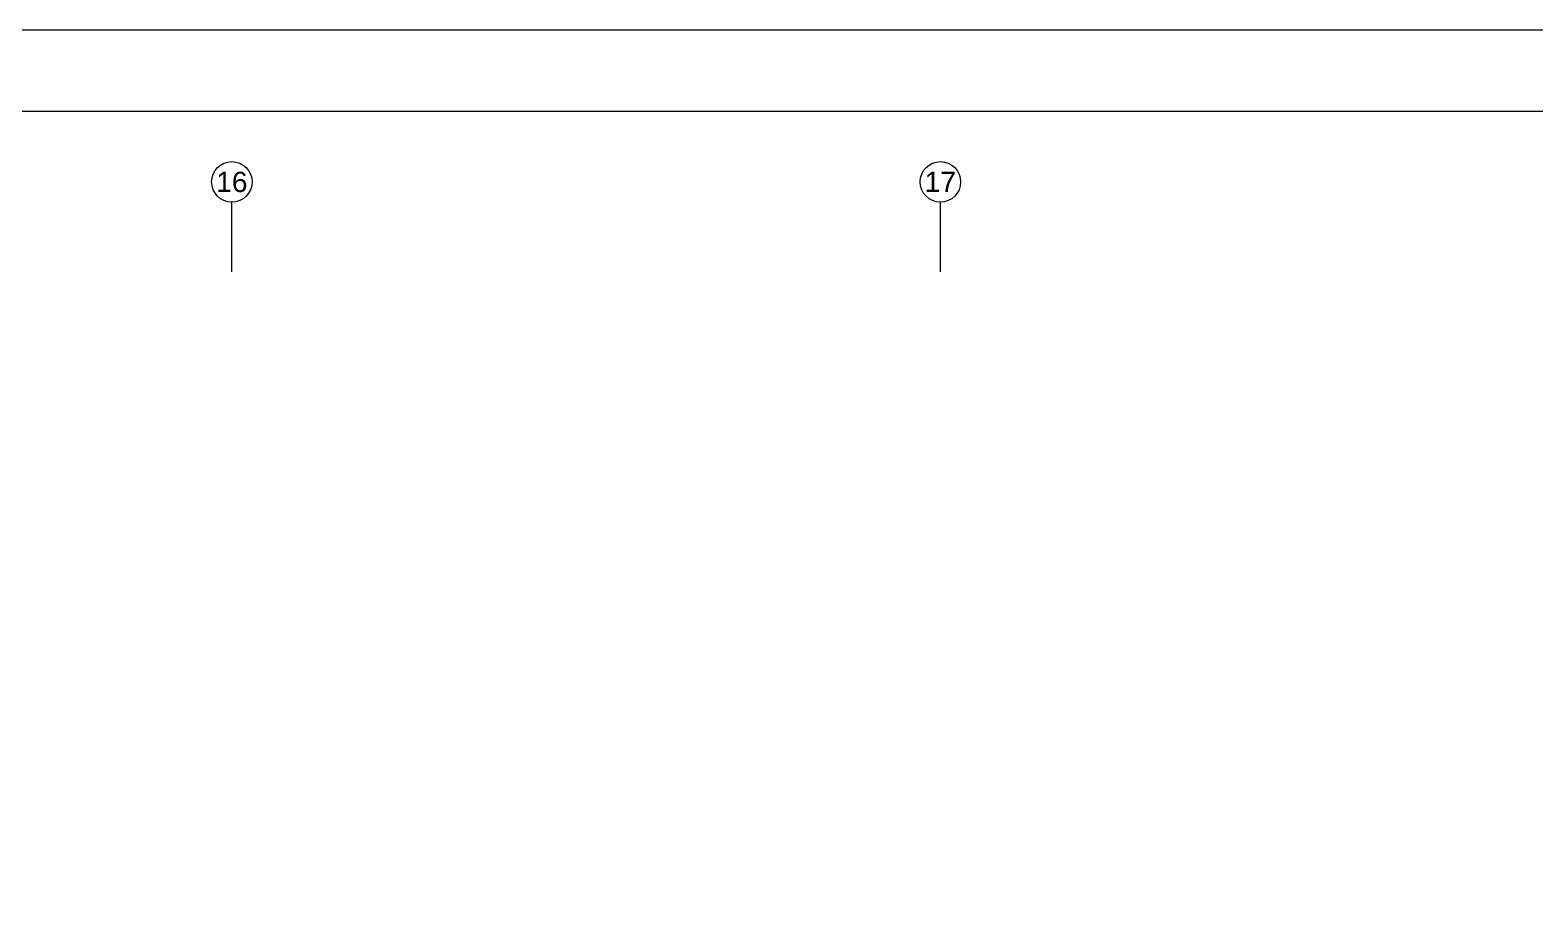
# Model space of a CAD drawing. Extents: x -1457 to 23780, y -2071 to 4205.
# Drawn here: x 2423 to 3910, y 3339 to 4205 of the extents above; entities that cross this region are included whole.
import ezdxf
from ezdxf.enums import TextEntityAlignment as Align

# ---------------------------------------------------------------- set-up
doc = ezdxf.new("R2010")
doc.units = 0
doc.header["$MEASUREMENT"] = 0
doc.layers.get('0').update_dxf_attribs({"color": 9, "lineweight": 9})
doc.layers.add('40A', color=9, linetype='Continuous', lineweight=9)
doc.layers.add('M-TEFRIS2-015', color=129, linetype='Continuous', lineweight=9)
doc.styles.add('Arial', font='arial.ttf', dxfattribs={"height": 2.5})

# ---------------------------------------------------------------- blocks, each defined once
blk = doc.blocks.new('0_aks')
at = {"linetype": 'Continuous'}
blk.add_circle((0, 0), 2, dxfattribs=at)
at = {"style": 'Arial'}
blk.add_attdef('AKS', text='', height=2, dxfattribs=at).set_placement((0, 0), align=Align.MIDDLE_CENTER)

msp = doc.modelspace()

# ---------------------------------------------------------------- linework, layer by layer
at = {"layer": '40A'}
for points in [[(5945, 4205), (0, 4205), (0, 0), (5945, 0)], [(5405.1, 80), (80, 80), (80, 4125), (5405.1, 4125)]]:
    msp.add_lwpolyline(points, close=True, dxfattribs=at)
at = {"layer": 'M-TEFRIS2-015'}
for points in [[(2622.5, 3966.2), (2622.5, 4035)], [(3322.5, 3966.2), (3322.5, 4035)]]:
    msp.add_lwpolyline(points, dxfattribs=at)

# ---------------------------------------------------------------- block references
at = {"layer": 'M-TEFRIS2-015', "xscale": 10, "yscale": 10, "zscale": 10}
for p, values in [((2622.5, 4055), {'AKS': '16'}), ((3322.5, 4055), {'AKS': '17'})]:
    msp.add_blockref('0_aks', p, dxfattribs=at).add_auto_attribs(values)

doc.saveas('drawing.dxf')
